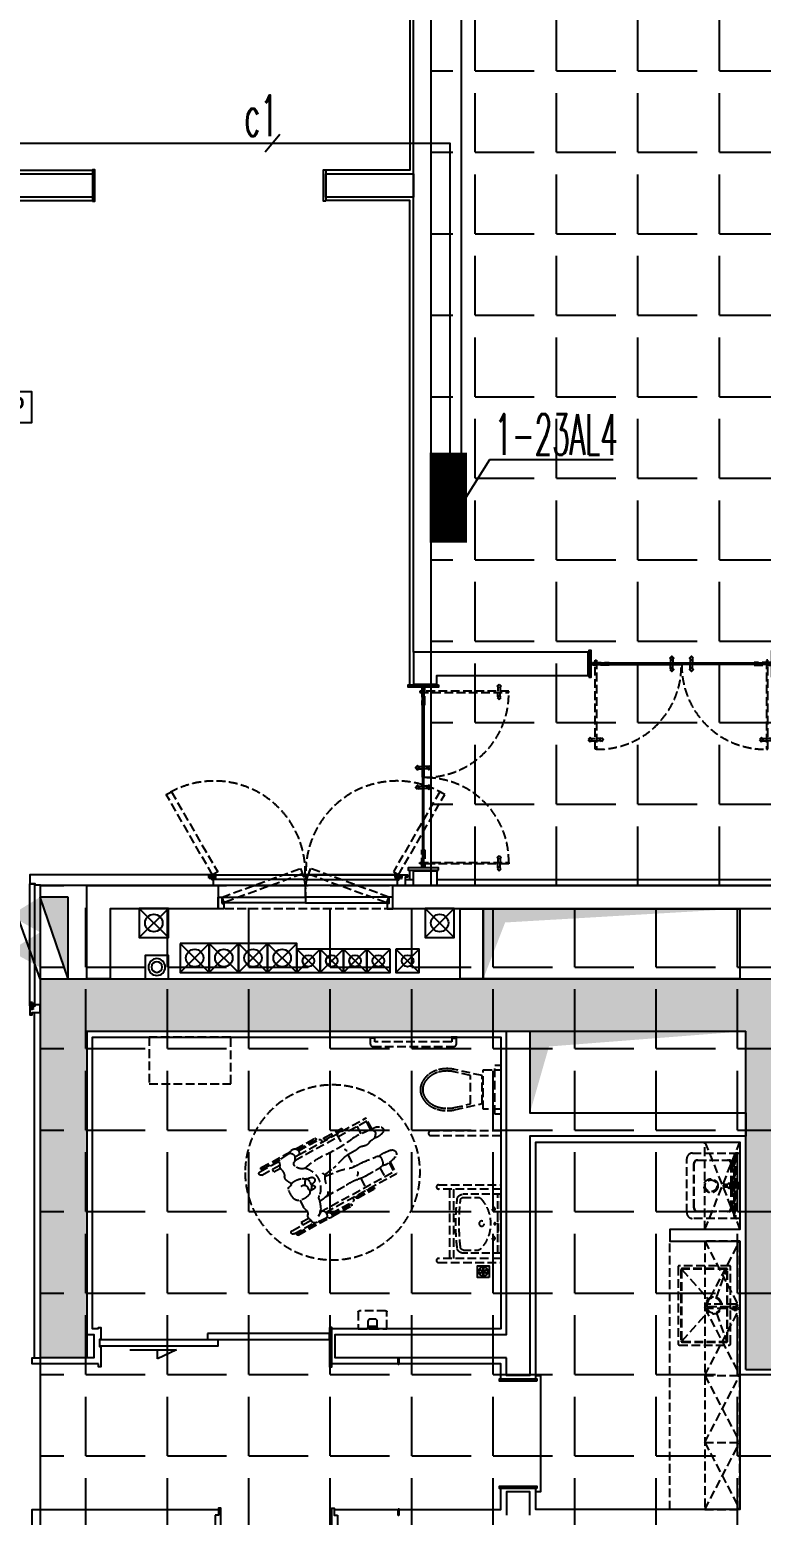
# Model space of a CAD drawing. Extents: x -284868 to 304789, y -137694 to 137894.
# Drawn here: x 68680 to 74954, y 707 to 13442 of the extents above; entities that cross this region are included whole.
import ezdxf
from ezdxf.enums import TextEntityAlignment as Align

# ---------------------------------------------------------------- set-up
doc = ezdxf.new("R2010")
doc.units = 0
doc.linetypes.add('DASH', pattern=[0.35, 0.25, -0.1])
doc.layers.get('0').update_dxf_attribs({"linetype": 'CONTINUOUS'})
for name, color, linetype in [('0-墙', 4, 'CONTINUOUS'), ('0-建筑柱体', 251, 'CONTINUOUS'), ('0-消防栓(给排水)', 9, 'CONTINUOUS'), ('0-非设计区域', 251, 'CONTINUOUS'), ('EM-插座', 240, 'CONTINUOUS'), ('EQUIP-箱柜', 3, 'CONTINUOUS'), ('F-地漏', 8, 'CONTINUOUS'), ('P-完成面', 42, 'CONTINUOUS'), ('P-平面家具', 3, 'CONTINUOUS'), ('P-平面洁具', 3, 'CONTINUOUS'), ('P-门套', 3, 'CONTINUOUS'), ('P-门扇', 6, 'CONTINUOUS'), ('TEXT_照明_回路标注', 41, 'CONTINUOUS'), ('WIRE-照明', 130, 'CONTINUOUS')]:
    doc.layers.add(name, color=color, linetype=linetype)
doc.styles.add('_TEL_DIM', font='SIMPLEX', dxfattribs={"width": 0.8, "height": 3.5, "bigfont": 'HZTXT'})
doc.styles.add('HZ_e', font='simplex.shx', dxfattribs={"width": 0.8, "bigfont": 'hztxt.shx'})
doc.styles.add('宋体', font='')
doc.styles.get('宋体').set_extended_font_data('SimSun')

# ---------------------------------------------------------------- blocks, each defined once
blk = doc.blocks.new('sgASGHHHH')
for points in [[(-109046, -897124), (-108646, -897574), (-102996, -897574), (-102879, -897424), (-102996, -897124)], [(-108646, -897574), (-109046, -897124), (-109046, -900374), (-108646, -900374)], [(-102879, -897424), (-102646, -897574), (-98746, -897574), (-98746, -897124), (-102996, -897124)], [(-102646, -900474), (-102646, -897574), (-102879, -897424), (-102996, -897574), (-102996, -900474)]]:
    blk.add_hatch(color=256).paths.add_polyline_path(points)
at = {"color": 4}
for p, q in [((-109046, -897124), (-102996, -897124)), ((-109046, -897124), (-109046, -900374)), ((-102996, -897124), (-98746, -897124)), ((-108646, -897574), (-102996, -897574)), ((-108646, -897574), (-108646, -900374)), ((-102996, -900474), (-102996, -897574)), ((-108646, -900374), (-109046, -900374)), ((-102996, -900474), (-102646, -900474))]:
    blk.add_line(p, q, dxfattribs=at)
blk = doc.blocks.new('A$C10332E08')
for p, q in [((250, 0), (0, 250)), ((250, 250), (0, 0))]:
    blk.add_line(p, q)
blk.add_lwpolyline([(0, 250), (250, 250), (250, 0), (0, 0)], close=True)
blk = doc.blocks.new('A$C2AC726D9')
for centre, radius in [((11625, -11675), 75), ((14075, -11675), 75), ((11975, -11975), 75), ((12225, -11975), 75), ((12475, -11975), 75), ((12725, -11975), 75), ((12950, -12000), 50), ((13150, -12000), 50), ((13350, -12000), 50), ((13550, -12000), 50), ((13800, -12000), 50)]:
    blk.add_circle(centre, radius)
at = {"xscale": -1, "rotation": 90}
for p in [(11750, -11550), (14200, -11550), (12100, -11850), (12350, -11850), (12600, -11850), (12850, -11850)]:
    blk.add_blockref('A$C10332E08', p, dxfattribs=at)
at = {"zscale": 0.8, "rotation": 90}
for p, xscale, yscale in [((13050, -11900), -0.8000000000000096, 0.8000000000000096), ((13900, -11900), -0.8000000000000083, 0.8000000000000083)]:
    blk.add_blockref('A$C10332E08', p, dxfattribs=dict(at, xscale=xscale, yscale=yscale))
at = {"xscale": -0.8, "yscale": 0.8, "zscale": 0.8}
for p in [(13250, -12100), (13450, -12100), (13650, -12100)]:
    blk.add_blockref('A$C10332E08', p, dxfattribs=at)
blk = doc.blocks.new('A$C2E9C7AB1')
blk.add_lwpolyline([(-200, 0), (0, 0), (0, -200), (-200, -200)], close=True)
for radius in [72.3, 45.5]:
    blk.add_circle((-100, -100), radius)
blk = doc.blocks.new('A$C5B4E3DF6')
for p, q in [((0, 240), (-659, 477)), ((-700, 0), (-700, 240)), ((0, 0), (-700, 240)), ((-700, 240), (0, 240)), ((0, 240), (0, 0)), ((0, 0), (-700, 0))]:
    blk.add_line(p, q)
for points in [[(-700, 240), (-541, 498), (-398, 240)], [(-398, 240), (-239, 498), (-96, 240)], [(-700, 0), (-700, 240), (0, 0)]]:
    blk.add_solid(points)
blk = doc.blocks.new('A$C3F6147FC')
at = {"xscale": -1}
for name, p, rotation in [('A$C5B4E3DF6', (240, 20700), 90), ('A$C2E9C7AB1', (1100, 20900), 270)]:
    blk.add_blockref(name, p, dxfattribs=dict(at, rotation=rotation))
blk = doc.blocks.new('A$C67A6433D')
at = {"linetype": 'DASH', "ltscale": 0.03}
blk.add_wipeout([(31, 0), (-28, 0), (-28, 26), (31, 26)], dxfattribs=at)
for p, q in [((-26, 20), (-23, 19)), ((-25, 13), (-19, 4)), ((-21, 19), (-9, 16)), ((-20, 2), (-20, 0)), ((-19, 13), (-12, 3)), ((-18, 11), (-7, 9)), ((-16, 8), (-6, 8)), ((-16, 3), (0, 3)), ((-13, 24), (-13, 26)), ((-12, 23), (-12, 25)), ((-12, 25), (0, 25)), ((-9, 16), (-9, 21)), ((-9, 12), (-9, 21)), ((-1, 4), (-8, 10)), ((-2, 19), (-4, 14)), ((0, 9), (-3, 12)), ((30, 26), (3, 26)), ((15, 25), (3, 25)), ((3, 9), (6, 12)), ((19, 3), (3, 3)), ((4, 4), (11, 10)), ((5, 19), (7, 14)), ((19, 8), (9, 8)), ((12, 12), (12, 21)), ((23, 19), (12, 16)), ((21, 11), (12, 10)), ((22, 13), (14, 3)), ((15, 23), (15, 25)), ((16, 24), (16, 26)), ((28, 13), (21, 4)), ((23, 2), (23, 0)), ((28, 20), (25, 19))]:
    blk.add_line(p, q, dxfattribs=at)
for points in [[(0, 10), (0, 26), (-28, 26), (-28, 0), (0, 0), (0, 3)], [(3, 10), (3, 26), (31, 26), (31, 0), (3, 0), (3, 3)]]:
    blk.add_lwpolyline(points, dxfattribs=at)
for points in [[(-13, 24), (-13, 24), (-26, 24, 0.414214), (-27, 23), (-27, 2, 0.414214), (-26, 2), (-20, 2)], [(-12, 23), (-25, 23, 0.414214), (-26, 23), (-26, 17)], [(-26, 14), (-26, 5, 0.414214), (-25, 4), (-19, 4)], [(15, 23), (28, 23, -0.414214), (28, 23), (28, 17)], [(16, 24), (16, 24), (28, 24, -0.414214), (29, 23), (29, 2, -0.414214), (28, 2), (23, 2)], [(28, 14), (28, 5, -0.414214), (28, 4), (21, 4)]]:
    blk.add_lwpolyline(points, format="xyb", dxfattribs=at)
for centre in [(-22, 15), (-5, 21), (2, 6), (8, 21), (25, 15)]:
    blk.add_circle(centre, 1.99, dxfattribs=at)
for centre, radius, start, end in [((-22, 15), 3.58, 338.8563, 221.961), ((-18, 14), 1.59, 158.8563, 216.0245), ((-16, 6), 3.58, 211.8213, 270), ((-5, 21), 3.58, 334.8452, 179.1262), ((-7, 12), 1.99, 178.2525, 238.2672), ((-2, 13), 1.99, 160.8929, 232.1139), ((2, 6), 3.58, 213.0316, 326.9684), ((2, 6), 3.58, 72.8656, 107.1344), ((8, 21), 3.58, 0.8738, 205.1548), ((5, 13), 1.99, 307.8861, 19.1071), ((10, 12), 1.99, 301.7328, 1.7475), ((12, 11), 1.59, 222.3386, 280.5758), ((19, 6), 3.58, 270, 328.1787), ((25, 15), 3.58, 318.039, 201.1437), ((20, 14), 1.59, 323.9755, 21.1437)]:
    blk.add_arc(centre, radius, start, end, dxfattribs=at)
blk = doc.blocks.new('A$C46102C59')
at = {"layer": 'P-门套'}
for points in [[(0, 80), (35, 80), (35, 25), (50, 25), (50, -20), (0, -20), (0, 80)], [(1500, 80), (1465, 80), (1465, 25), (1450, 25), (1450, -20), (1500, -20), (1500, 80)]]:
    blk.add_lwpolyline(points, dxfattribs=at)
at = {"layer": 'P-门扇', "color": 251, "linetype": 'DASH', "ltscale": 300}
for points in [[(35, 80), (707, 325), (724, 278), (52, 33)], [(1465, 80), (793, 325), (776, 278), (1448, 33)]]:
    blk.add_lwpolyline(points, close=True, dxfattribs=at)
at = {"layer": 'P-门扇'}
for points in [[(35, 80), (750, 80), (750, 30), (35, 30)], [(1465, 80), (750, 80), (750, 30), (1465, 30)]]:
    blk.add_lwpolyline(points, close=True, dxfattribs=at)
at = {"layer": 'P-门扇', "color": 251, "linetype": 'DASH', "ltscale": 300}
for centre, radius, start, end in [((220, 111), 531, 356.6842, 23.7198), ((1297, 110), 548, 156.9065, 183.0935)]:
    blk.add_arc(centre, radius, start, end, dxfattribs=at)
blk = doc.blocks.new('A$C7B347943')
at = {"layer": 'P-门扇', "color": 251, "linetype": 'DASH', "ltscale": 300}
for p, q in [((-10, 0), (10, 0)), ((0, -10), (0, 10))]:
    blk.add_line(p, q, dxfattribs=at)
blk.add_lwpolyline([(114, -12), (114, 12), (-30, 12), (-30, -12)], close=True, dxfattribs=at)
at = {"layer": 'P-门扇', "color": 6, "linetype": 'DASH', "ltscale": 300}
blk.add_circle((0, 0), 6, dxfattribs=at)
blk = doc.blocks.new('A$C21f4e1ae')
at = {"layer": 'P-门扇', "color": 251, "linetype": 'DASH', "ltscale": 300}
for p, q in [((-775, 1), (-775, -34)), ((-755, 1), (-755, -34)), ((-775, -81), (-775, -46)), ((-755, -81), (-755, -46)), ((-775, -1469), (-775, -1504)), ((-775, -1551), (-775, -1516)), ((-755, -1469), (-755, -1504)), ((-755, -1551), (-755, -1516))]:
    blk.add_line(p, q, dxfattribs=at)
at = {"layer": 'P-门扇', "color": 8}
for p, q in [((-120, -10), (-120, -773)), ((-110, -10), (-110, -773)), ((-120, -1540), (-120, -778)), ((-110, -1540), (-110, -778))]:
    blk.add_line(p, q, dxfattribs=at)
at = {"layer": 'P-门扇', "color": 251}
for p, q in [((-156, -680), (-121, -680)), ((-156, -700), (-121, -700)), ((-74, -680), (-109, -680)), ((-74, -700), (-109, -700)), ((-156, -850), (-121, -850)), ((-156, -870), (-121, -870)), ((-74, -850), (-109, -850)), ((-74, -870), (-109, -870))]:
    blk.add_line(p, q, dxfattribs=at)
at = {"layer": 'P-门扇', "color": 251, "linetype": 'DASH', "ltscale": 300}
for points in [[(-748, 8), (-765, 26), (-783, 8), (-765, -9)], [(-752, 8), (-765, 22), (-779, 8), (-765, -5)], [(-848, -35), (-846, -34), (-86, -34), (-85, -35), (-85, -45), (-86, -46), (-846, -46), (-848, -45)], [(-748, -89), (-765, -106), (-783, -89), (-765, -71)], [(-752, -89), (-765, -102), (-779, -89), (-765, -75)], [(-848, -1515), (-846, -1516), (-86, -1516), (-85, -1515), (-85, -1505), (-86, -1504), (-846, -1504), (-848, -1505)], [(-748, -1461), (-765, -1444), (-783, -1461), (-765, -1479)], [(-752, -1461), (-765, -1448), (-779, -1461), (-765, -1475)], [(-748, -1558), (-765, -1576), (-783, -1558), (-765, -1541)], [(-752, -1558), (-765, -1572), (-779, -1558), (-765, -1545)]]:
    blk.add_lwpolyline(points, close=True, dxfattribs=at)
at = {"layer": 'P-门扇'}
for points in [[(-110, -773), (-109, -772), (-109, -11), (-110, -10), (-120, -10), (-121, -11), (-121, -772), (-120, -773)], [(-110, -778), (-109, -779), (-109, -1539), (-110, -1540), (-120, -1540), (-121, -1539), (-121, -779), (-120, -778)]]:
    blk.add_lwpolyline(points, close=True, dxfattribs=at)
at = {"layer": 'P-门扇', "color": 251}
for points in [[(-164, -673), (-181, -690), (-164, -708), (-146, -690)], [(-164, -677), (-177, -690), (-164, -704), (-150, -690)], [(-66, -673), (-49, -690), (-66, -708), (-84, -690)], [(-66, -677), (-53, -690), (-66, -704), (-80, -690)], [(-164, -877), (-181, -860), (-164, -842), (-146, -860)], [(-164, -873), (-177, -860), (-164, -846), (-150, -860)], [(-66, -877), (-49, -860), (-66, -842), (-84, -860)], [(-66, -873), (-53, -860), (-66, -846), (-80, -860)]]:
    blk.add_lwpolyline(points, close=True, dxfattribs=at)
at = {"layer": 'P-门扇', "color": 251, "linetype": 'DASH', "ltscale": 300}
for centre, start, end in [((-134, -59), 178.681, 271.319), ((-134, -1491), 88.681, 181.319)]:
    blk.add_arc(centre, 714, start, end, dxfattribs=at)
at = {"layer": 'P-门扇', "extrusion": (0, 0, -1), "zscale": -1, "rotation": 270}
blk.add_blockref('A$C7B347943', (115, -40), dxfattribs=at)
at = {"layer": 'P-门扇', "rotation": 90.00000000000001}
blk.add_blockref('A$C7B347943', (-115, -1510), dxfattribs=at)
blk = doc.blocks.new('A$C2652ee14')
at = {"layer": 'P-完成面'}
for p, q in [((-200, 1600), (-200, 1595)), ((0, 1600), (0, 1595)), ((-200, 0), (-200, 5)), ((0, 0), (0, 5))]:
    blk.add_line(p, q, dxfattribs=at)
for points in [[(-215, 1595), (-215, 1575), (15, 1575), (15, 1595)], [(-215, 5), (-215, 25), (15, 25), (15, 5)]]:
    blk.add_lwpolyline(points, close=True, dxfattribs=at)
blk = doc.blocks.new('grwgergregegww')
at = {"layer": 'P-平面家具', "color": 251, "linetype": 'DASH', "ltscale": 300}
for p, q in [((211406, 140269), (211144, 140165)), ((211412, 140254), (211253, 140191)), ((211441, 140255), (211268, 140187)), ((211452, 140225), (211288, 140161)), ((211118, 140093), (210504, 139851)), ((211174, 140088), (210513, 139827)), ((211091, 140117), (210905, 140043)), ((211095, 140146), (210921, 140077)), ((211090, 140127), (210926, 140062)), ((211107, 140156), (211128, 140165)), ((211147, 140105), (211129, 140097)), ((211172, 140169), (211251, 140191)), ((211365, 140164), (211304, 140140)), ((211365, 140164), (211356, 140187)), ((210862, 140018), (210713, 139959)), ((210868, 140002), (210719, 139943)), ((211172, 139978), (211071, 139957)), ((210544, 139750), (210504, 139851)), ((210555, 139754), (210515, 139855)), ((210635, 139796), (210598, 139888)), ((210773, 139957), (210813, 139854)), ((211233, 139871), (211227, 139894)), ((211245, 139928), (211231, 139911)), ((211234, 139870), (211243, 139848)), ((211248, 139840), (211237, 139829)), ((211288, 139831), (211280, 139854)), ((211409, 139836), (211434, 139775)), ((210546, 139726), (210550, 139744)), ((210560, 139758), (210671, 139814)), ((210783, 139745), (210846, 139770)), ((210846, 139770), (210890, 139660)), ((210883, 139779), (210991, 139787)), ((211112, 139801), (211006, 139743)), ((211105, 139810), (211019, 139791)), ((211286, 139821), (211253, 139806)), ((211294, 139820), (211278, 139822)), ((211546, 139706), (211478, 139679)), ((211652, 139720), (211480, 139652)), ((211546, 139706), (211555, 139682)), ((210557, 139702), (210583, 139688)), ((211375, 139638), (210694, 139369)), ((211348, 139600), (210703, 139346)), ((211241, 139684), (211057, 139613)), ((211391, 139629), (211360, 139646)), ((211648, 139657), (211365, 139545)), ((211411, 139625), (211371, 139632)), ((211386, 139632), (211387, 139629)), ((211642, 139672), (211449, 139595)), ((211664, 139691), (211479, 139618)), ((210581, 139511), (210644, 139545)), ((210662, 139451), (210703, 139346)), ((210674, 139453), (210715, 139350)), ((210757, 139486), (210798, 139383)), ((211073, 139484), (210924, 139425)), ((211079, 139468), (210930, 139409)), ((210932, 139554), (210972, 139452)), ((211324, 139557), (211128, 139479)), ((211327, 139547), (211157, 139480)), ((211339, 139535), (211162, 139465)), ((211342, 139535), (211356, 139538)), ((211364, 139543), (211370, 139552))]:
    blk.add_line(p, q, dxfattribs=at)
blk.add_circle((211046, 139773), 750, dxfattribs=at)
for centre, radius, start, end in [((211409, 140262), 7.91, 291.562, 111.562), ((211447, 140240), 15.8, 291.562, 111.562), ((211129, 140127), 39, 150.5638, 224.8548), ((211115, 140135), 23.2, 111.1885, 150.5638), ((211116, 140114), 20.9, 224.8548, 307.1529), ((211138, 140140), 25.9, 47.4657, 111.1885), ((211151, 140068), 36.8, 87.8791, 127.1529), ((211183, 140131), 40.2, 105.3882, 223.4185), ((211207, 140153), 72.7, 223.4185, 257.0134), ((211256, 140174), 17.7, 33.009, 105.3882), ((211424, 140283), 183, 213.009, 224.4134), ((211255, 140117), 54.3, 4.9925, 44.4134), ((211391, 140129), 82.4, 184.9925, 228.0453), ((210716, 139951), 8.61, 111.562, 291.562), ((210865, 140010), 8.61, 291.562, 111.562), ((210911, 140028), 15.8, 111.562, 291.562), ((210923, 140070), 7.91, 111.562, 291.562), ((211329, 139902), 178, 154.8762, 250.9007), ((211120, 140053), 91.3, 304.6168, 1.6175), ((211184, 140055), 27.5, 1.6175, 77.0134), ((211372, 139807), 179, 105.1521, 131.9756), ((211337, 139936), 45.7, 70.233, 105.1521), ((211302, 140030), 50.1, 344.0397, 48.0453), ((211464, 139984), 118, 164.0397, 181.8363), ((211364, 140011), 35, 250.233, 290.6084), ((211383, 139961), 18.6, 31.3452, 110.6084), ((211183, 139840), 253, 11.5177, 31.3452), ((210440, 141032), 1236, 282.0725, 297.4), ((211122, 139717), 245, 101.877, 117.4), ((210928, 139826), 178, 353.7457, 2.1916), ((211210, 139866), 24.5, 133.094, 264.267), ((211268, 139804), 109, 111.3239, 133.094), ((211217, 139932), 90.8, 264.267, 287.8544), ((211245, 139899), 18.8, 140.1907, 194.0388), ((211242, 139874), 9.4, 194.0388, 204.4562), ((211284, 139867), 45.1, 204.4562, 261.8369), ((211267, 139924), 22, 131.9756, 232.3919), ((211031, 139617), 365, 46.6772, 52.3919), ((211314, 139868), 36.3, 96.1243, 201.562), ((211323, 139842), 36.2, 198.5275, 269.188), ((211324, 139940), 134, 269.188, 313.4284), ((211381, 139880), 51.2, 313.4284, 11.5177), ((210558, 139666), 85.3, 94.1585, 154.396), ((210568, 139722), 22.4, 169.4658, 241.4927), ((210569, 139741), 19.5, 116.669, 169.4658), ((210658, 139758), 63.3, 259.4773, 320.4513), ((210723, 139710), 116, 102.0725, 116.669), ((210748, 139683), 53.9, 91.4347, 140.4513), ((210745, 139840), 103, 271.4347, 291.8159), ((210802, 139806), 25.5, 336.2486, 32.1849), ((210893, 139653), 126, 94.6174, 111.8159), ((211155, 139470), 311, 115.894, 134.174), ((210973, 140007), 221, 274.6174, 281.9864), ((210999, 139659), 182, 30.3424, 54.2879), ((211248, 139819), 13.9, 137.3309, 293.7348), ((211252, 139680), 56.5, 35.9179, 70.9007), ((211659, 139974), 446, 215.9179, 225.7448), ((211382, 139753), 56.6, 355.099, 22.8428), ((211485, 139744), 46.2, 175.099, 238.4305), ((211440, 139673), 38.1, 356.3471, 58.4305), ((211658, 139706), 15.8, 291.562, 111.562), ((210507, 139690), 28.2, 154.396, 262.3888), ((210519, 139780), 119, 262.3888, 296.6685), ((210554, 139710), 40.9, 296.6685, 323.8401), ((210595, 139710), 24.7, 241.4927, 301.6844), ((210637, 139642), 54.5, 79.4773, 121.6844), ((211823, 137585), 2280, 115.979, 119.7229), ((210927, 139423), 236, 105.506, 115.979), ((210818, 139817), 173, 285.506, 314.174), ((210945, 139643), 51.6, 217.2261, 262.869), ((211070, 139409), 198, 104.1126, 127.3921), ((210950, 139887), 294, 284.1126, 291.2499), ((211238, 139737), 55.3, 222.7345, 266.4571), ((211227, 139913), 229, 273.4875, 290.9921), ((211338, 139566), 13.4, 103.7354, 163.782), ((211329, 139603), 24.4, 283.7354, 332.0726), ((211368, 139611), 21.5, 80.5329, 187.2091), ((211427, 139618), 81.4, 187.2091, 215.2729), ((211388, 139696), 57.6, 225.7448, 240.4612), ((211074, 140321), 817, 292.2666, 298.0163), ((211425, 139660), 69.1, 298.0163, 326.1496), ((211534, 139667), 55.3, 176.3471, 205.3351), ((211464, 139634), 21.3, 326.1496, 25.3351), ((211645, 139664), 7.91, 291.562, 111.562), ((210597, 139480), 34.9, 117.7993, 269.5928), ((210599, 139799), 354, 269.5928, 283.3009), ((210686, 139466), 89.6, 92.0127, 117.7993), ((210703, 139546), 22.2, 119.7229, 200.2739), ((210660, 139543), 90.3, 283.3009, 318.909), ((210826, 139592), 154, 200.2739, 218.0797), ((210734, 139519), 36.3, 218.0797, 276.7265), ((210715, 139679), 197, 276.7265, 295.2595), ((211086, 138894), 671, 107.0644, 115.2595), ((210832, 139721), 194, 287.0644, 307.3921), ((211076, 139476), 8.61, 291.562, 111.562), ((211122, 139494), 15.8, 111.562, 291.562), ((211160, 139472), 7.91, 111.562, 291.562), ((211356, 139561), 31.9, 163.782, 227.1555), ((211340, 139544), 9.45, 227.1555, 280.8629), ((211353, 139550), 12.9, 280.8629, 327.757), ((211376, 139582), 18.7, 215.2729, 292.2666), ((211360, 139558), 11.1, 327.757, 35.1434), ((210927, 139417), 8.61, 111.562, 291.562)]:
    blk.add_arc(centre, radius, start, end, dxfattribs=at)
blk = doc.blocks.new('_LV1')
at = {"layer": 'P-平面家具', "linetype": 'DASH', "ltscale": 300}
for p, q in [((-280, 0), (280, 0)), ((-280, 0), (-280, -361)), ((280, 0), (280, -361)), ((-280, -29), (280, -29)), ((0, -29), (-90, -29)), ((-90, -29), (90, -29)), ((-251, -356), (-251, -214)), ((251, -356), (251, -215))]:
    blk.add_line(p, q, dxfattribs=at)
for centre, radius in [((-139, -69), 15), ((0, -57), 8), ((139, -69), 15), ((1, -182), 24.9)]:
    blk.add_circle(centre, radius, dxfattribs=at)
for centre, radius, start, end in [((0, -452), 354, 46.7581, 133.1543), ((-223, -214), 28, 133.1543, 180), ((223, -215), 28, 0, 46.7581), ((-224, -361), 56, 180, 263.481), ((-223, -356), 28, 180, 263.4984), ((0, 1600), 2029, 263.481, 276.519), ((0, 1600), 1997, 263.4984, 276.5122), ((223, -356), 28, 276.5122, 0), ((224, -361), 56, 276.519, 0)]:
    blk.add_arc(centre, radius, start, end, dxfattribs=at)
blk = doc.blocks.new('A$C3B184003')
blk.add_lwpolyline([(0, -100), (100, -100), (100, 0), (0, 0)], close=True)
at = {"color": 8}
for points in [[(43, -46), (43, -46, 0.414214), (42, -43), (24, -33, 0.414214), (21, -33), (21, -33, 0.414214), (22, -36), (40, -46, 0.414214)], [(43, -54), (43, -54, 0.414214), (40, -54), (22, -64, 0.414214), (21, -67), (21, -67, 0.414214), (24, -67), (42, -57, 0.414214)], [(50, -42), (50, -42, 0.414214), (52, -40), (52, -19, 0.414214), (50, -17), (50, -17, 0.414214), (48, -19), (48, -40, 0.414214)], [(50, -58), (50, -58, 0.414214), (48, -60), (48, -81, 0.414214), (50, -83), (50, -83, 0.414214), (52, -81), (52, -60, 0.414214)], [(57, -46), (57, -46, 0.414214), (60, -46), (78, -36, 0.414214), (79, -33), (79, -33, 0.414214), (76, -33), (58, -43, 0.414214)], [(57, -54), (57, -54, 0.414214), (58, -57), (76, -67, 0.414214), (79, -67), (79, -67, 0.414214), (78, -64), (60, -54, 0.414214)]]:
    blk.add_lwpolyline(points, format="xyb", close=True, dxfattribs=at)
blk.add_circle((50, -50), 40, dxfattribs=at)
blk = doc.blocks.new('A$C5BF30230')
at = {"color": 251, "linetype": 'DASH', "ltscale": 300}
blk.add_lwpolyline([(144, -122.5), (0, -122.5), (0, 122.5), (144, 122.5, -0.4142136), (154, 112.5), (154, -112.5, -0.4142136)], format="xyb", close=True, dxfattribs=at)
blk = doc.blocks.new('香薰机')
blk.add_lwpolyline([(10, 40), (0, 40), (0, -40), (10, -40)])
blk.add_lwpolyline([(19, 29), (19, -29), (0, -29), (0, 29)], close=True)
blk.add_lwpolyline([(10, 30), (10, 40), (62, 40, -0.414214), (82, 20), (82, -20, -0.414214), (62, -40), (10, -40), (10, -30), (20, -30), (20, 30), (10, 30)], format="xyb")
blk = doc.blocks.new('A$C25ED227E')
at = {"layer": 'P-平面家具', "linetype": 'DASH', "ltscale": 300}
for points in [[(-160, 119), (-396, 172, 0.055207), (-460, 179, 0.07853), (-550, 165, 0.087867), (-623, 126, 0.105377), (-673, 65, 0.122302), (-690, -1, 0.122302), (-673, -68, 0.105377), (-623, -128, 0.087867), (-550, -167, 0.07853), (-460, -181, 0.055207), (-396, -174), (-160, -121)], [(-260, 121), (-400, 152, 0.055207), (-460, 159, 0.07853), (-544, 146, 0.087867), (-610, 110, 0.105377), (-656, 56, 0.122302), (-670, -1, 0.122302), (-656, -58, 0.105377), (-610, -113, 0.087867), (-544, -148, 0.07853), (-460, -161, 0.055207), (-400, -155), (-260, -123)]]:
    blk.add_lwpolyline(points, format="xyb", close=True, dxfattribs=at)
for points in [[(0, 169), (0, -169), (-150, -169), (-150, 169)], [(-50, -210), (-50, 210), (0, 210), (0, -210)]]:
    blk.add_lwpolyline(points, close=True, dxfattribs=at)
blk = doc.blocks.new('A$C24F8606E')
at = {"layer": 'P-平面家具', "linetype": 'DASH', "ltscale": 300}
for p, q in [((-274, -37), (274, -37)), ((-265, -44), (265, -44)), ((-252, -47), (252, -47)), ((-12, -31), (-12, -67)), ((-10, -31), (-10, -62)), ((-9, -24), (7, -24)), ((-2, -69), (-2, -79)), ((0, -61), (0, -80)), ((9, -31), (9, -67)), ((12, -31), (12, -67))]:
    blk.add_line(p, q, dxfattribs=at)
for points in [[(-275, 0), (275, 0, -0.414214), (280, -5), (280, -30, -0.414214), (260, -50), (-260, -50, -0.414214), (-280, -30), (-280, -5, -0.414214)], [(-30, 0), (30, 0), (30, -8, -0.414214), (28, -10), (-28, -10, -0.414214), (-30, -8)], [(-190, -63), (190, -63, -0.414214), (220, -93), (220, -361, -0.414214), (190, -391), (-190, -391, -0.414214), (-220, -361), (-220, -93, -0.414214)], [(-190, -77), (190, -77, -0.414214), (220, -107), (220, -366, -0.414214), (190, -396), (-190, -396, -0.414214), (-220, -366), (-220, -107, -0.414214)]]:
    blk.add_lwpolyline(points, format="xyb", close=True, dxfattribs=at)
blk.add_lwpolyline([(280, -5), (280, -406, -0.414214), (230, -456), (-230, -456, -0.414214), (-280, -406), (-280, -5)], format="xyb", dxfattribs=at)
blk.add_lwpolyline([(-18, -10), (16, -10), (16, -20), (-18, -20)], close=True, dxfattribs=at)
for points in [[(-15, -73), (-15, -26)], [(14, -73), (14, -26)]]:
    blk.add_lwpolyline(points, dxfattribs=at)
at = {"layer": 'P-平面家具', "color": 251, "linetype": 'DASH', "ltscale": 300}
for radius in [60, 50]:
    blk.add_circle((0, -248), radius, dxfattribs=at)
at = {"layer": 'P-平面家具', "linetype": 'DASH', "ltscale": 300}
for centre, radius, start, end in [((4, -89), 24.8, 139.0602, 217.835), ((4, -89), 22.8, 156.5378, 213.9151), ((-22, -25), 6.54, 354.6344, 52.1414), ((4, -89), 20.8, 139.0602, 195.7293), ((-74, -127), 62.8, 358.9338, 21.2496), ((-1, -97), 14.7, 266.1721, 246.8508), ((-1, -132), 11.4, 16.7882, 164.0286), ((-1, -132), 8.41, 16.7882, 164.0286), ((-7, -111), 0.801, 351.4957, 51.4799), ((-4, -111), 2.02, 167.4663, 347.4663), ((-2, -112), 0.657, 96.5984, 164.031), ((73, -127), 62.8, 158.7504, 180.9238), ((-5, -89), 22.8, 345.8503, 40.9398), ((-5, -89), 20.8, 344.4557, 30.2209), ((20, -25), 6.54, 127.8586, 185.3656), ((-5, -89), 24.8, 322.165, 40.9398), ((-1, -132), 11.4, 164.0286, 16.7882), ((-1, -132), 8.41, 164.0286, 16.7882)]:
    blk.add_arc(centre, radius, start, end, dxfattribs=at)
blk = doc.blocks.new('A$C04413BCA1')
at = {"layer": 'P-平面家具', "color": 251, "linetype": 'DASH', "ltscale": 300}
for p, q in [((-67, -201), (-305, -115)), ((67, -201), (305, -115)), ((-305, -495), (-54, -272)), ((305, -495), (53, -272))]:
    blk.add_line(p, q, dxfattribs=at)
at = {"layer": 'P-平面家具', "linetype": 'DASH', "ltscale": 300}
for p, q in [((17, -30), (43, -30)), ((43, -50), (17, -50)), ((30, -67), (30, -50)), ((30, -50), (37, -50)), ((37, -67), (30, -67)), ((37, -50), (37, -67)), ((43, -30), (43, -50))]:
    blk.add_line(p, q, dxfattribs=at)
at = {"layer": 'P-平面家具', "color": 251, "linetype": 'DASH', "ltscale": 300}
blk.add_lwpolyline([(340, -520), (340, -90, 0.414214), (330, -80), (-330, -80, 0.414214), (-340, -90), (-340, -520, 0.414214), (-330, -530), (330, -530, 0.414214)], format="xyb", close=True, dxfattribs=at)
at = {"layer": 'P-平面家具', "linetype": 'DASH', "ltscale": 300}
for points in [[(315, -495), (315, -115, 0.414214), (305, -105), (-305, -105, 0.414214), (-315, -115), (-315, -495, 0.414214), (-305, -505), (305, -505, 0.414214)], [(-10, -40), (-10, -273, 1), (10, -273), (10, -40, 1)]]:
    blk.add_lwpolyline(points, format="xyb", close=True, dxfattribs=at)
blk.add_lwpolyline([(-10, -110), (-305, -110, 0.414214), (-310, -115), (-310, -495, 0.414214), (-305, -500), (305, -500, 0.414214), (310, -495), (310, -115, 0.414214), (305, -110), (10, -110)], format="xyb", dxfattribs=at)
blk.add_arc((0, -40), 20, 300, 240, dxfattribs=at)
at = {"layer": 'P-平面家具', "color": 251, "linetype": 'DASH', "ltscale": 300}
for radius, start, end in [(71.5, 97.9091, 81.8295), (64, 98.843, 80.8643)]:
    blk.add_arc((0, -225), radius, start, end, dxfattribs=at)
blk = doc.blocks.new('A$C55573B10')
at = {"ltscale": 5}
blk.add_lwpolyline([(0, 1.152), (1.097, 1.152), (1.097, 0), (0, 0)], close=True, dxfattribs=at)
at = {"style": '宋体'}
blk.add_text('P', height=0.804, dxfattribs=at).set_placement((0.305, 0.169))
blk = doc.blocks.new('*X428')
at = {"color": 0}
for p, q in [((-250, 32.8), (-82.8, 200)), ((-250, 68.2), (-118.2, 200)), ((-250, 103.6), (-153.6, 200)), ((-250, 138.9), (-188.9, 200)), ((-250, 174.3), (-224.3, 200)), ((-247.5, 0), (-47.5, 200)), ((-212.1, 0), (-12.1, 200)), ((-176.8, 0), (23.2, 200)), ((-141.4, 0), (58.6, 200)), ((-106.1, 0), (93.9, 200)), ((-70.7, 0), (129.3, 200)), ((-35.4, 0), (164.6, 200)), ((0, 0), (200, 200)), ((35.4, 0), (235.4, 200)), ((70.7, 0), (250, 179.3)), ((106.1, 0), (250, 143.9)), ((141.4, 0), (250, 108.6)), ((176.8, 0), (250, 73.2)), ((212.1, 0), (250, 37.9)), ((247.5, 0), (250, 2.5))]:
    blk.add_line(p, q, dxfattribs=at)
blk = doc.blocks.new('$equip$00002943')
for p, q in [((-0.75, 0.6), (-0.75, 0)), ((0.75, 0.6), (-0.75, 0.6)), ((0.75, 0), (0.75, 0.6)), ((-0.75, 0), (0.75, 0))]:
    blk.add_line(p, q)
for points, const_width in [([(-0.75, 0.3), (0.75, 0.3)], 0.6), ([(-0.75, 0.6), (-0.75, 0), (0.75, 0), (0.75, 0.6), (-0.75, 0.6), (-0.75, 0)], 0.04)]:
    blk.add_lwpolyline(points, dxfattribs=dict(const_width=const_width))
for p in [(0, 0.6), (-0.75, 0.3), (0.75, 0.3), (0, 0)]:
    blk.add_point(p)
at = {"xscale": 0.00300000000061118, "yscale": 0.00300000000061118, "zscale": 0.00300000000061118}
blk.add_blockref('*X428', (0, 0), dxfattribs=at)
at = {"color": 7, "style": '_TEL_DIM', "flags": 1}
for tag in ['A', 'REMARK']:
    blk.add_attdef(tag, text='', height=0.00002, dxfattribs=at).set_placement((0, 0), align=Align.MIDDLE_CENTER)

msp = doc.modelspace()

# ---------------------------------------------------------------- hatches: boundary and pattern name
at = {"layer": 'P-完成面'}
h = msp.add_hatch(dxfattribs=at)
h.set_pattern_fill('ANSI32', color=256, scale=5, style=0)
h.set_pattern_definition([(45, (506633220.7894, 131402383.2539), (-1.325825214725, 1.325825214725), []), (45, (506633221.6733, 131402383.2539), (-1.325825214725, 1.325825214725), [])])
h.paths.add_polyline_path([(71840, 2057), (71845, 2057), (71845, 2002), (71840, 2002)])
h = msp.add_hatch(dxfattribs=at)
h.set_pattern_fill('ANSI32', color=256, scale=5, style=0)
h.set_pattern_definition([(45, (506633220.7894, 131401088.2539), (-1.325825214725, 1.325825214725), []), (45, (506633221.6733, 131401088.2539), (-1.325825214725, 1.325825214725), [])])
h.paths.add_polyline_path([(71840, 762), (71845, 762), (71845, 707), (71840, 707)])

# ---------------------------------------------------------------- linework, layer by layer
at = {"layer": '0-墙', "ltscale": 3}
for points in [[(69920, 16857), (72120, 16857), (72120, 8107), (71970, 8107), (71970, 16707), (69920, 16707), (69920, 16857)], [(71970, 8107), (71970, 7832), (72170, 7832), (72170, 7907), (73470, 7907), (73470, 8107), (71970, 8107)]]:
    msp.add_lwpolyline(points, dxfattribs=at)
for points in [[(58870, 12207), (69220, 12207), (69220, 12007), (58870, 12007)], [(71220, 12207), (71970, 12207), (71970, 12007), (71220, 12007)], [(71970, 6107), (71970, 6232), (72170, 6232), (72170, 6107)]]:
    msp.add_lwpolyline(points, close=True, dxfattribs=at)
at = {"layer": '0-墙'}
for points in [[(69170, 5307), (69170, 6107), (70295, 6107), (70295, 5907), (69370, 5907), (69370, 5307), (69170, 5307)], [(72770, 2057), (71300, 2057), (71300, 2257), (72770, 2257), (72770, 4857), (72970, 4857), (72970, 4157), (74820, 4157), (74820, 3957), (72970, 3957), (72970, 1907), (72770, 1907), (72770, 2057)], [(72970, 707), (72970, 907), (72770, 907), (72770, 707)]]:
    msp.add_lwpolyline(points, dxfattribs=at)
for points in [[(71795, 6107), (77970, 6107), (77970, 5307), (77770, 5307), (77770, 5907), (71795, 5907)], [(72370, 5907), (72570, 5907), (72570, 5307), (72370, 5307)], [(69170, 2257), (69230, 2257), (69230, 2057), (69170, 2057)]]:
    msp.add_lwpolyline(points, close=True, dxfattribs=at)
at = {"layer": '0-墙', "color": 251}
msp.add_lwpolyline([(74770, 5307), (72570, 5307), (72570, 5907), (74770, 5907)], close=True, dxfattribs=at)
for points in [[(72570, 5307), (72570, 5907), (72757, 5789), (74770, 5907)], [(74820, 4857), (72970, 4857), (73133, 4726), (72970, 4157)]]:
    msp.add_solid(points, dxfattribs=at)
at = {"layer": 'P-完成面'}
for p, q in [((71970, 7832), (71970, 7827)), ((72170, 7832), (72170, 7827)), ((71940, 6157), (71940, 6237)), ((72170, 6232), (72170, 6237))]:
    msp.add_line(p, q, dxfattribs=at)
for points in [[(66650, 13902), (66650, 16677), (71940, 16677), (71940, 12237), (71220, 12237)], [(66650, 12312), (66650, 12237), (69220, 12237)], [(68440, 12007), (68440, 11977), (69220, 11977)], [(71940, 7827), (71940, 11977), (71220, 11977)], [(71048, 6197), (71842, 6197)], [(71900, 6107), (71835, 6107), (71835, 6154), (71845, 6154), (71845, 6197), (71920, 6197), (71920, 6177), (71900, 6177), (71900, 6107)], [(71900, 6157), (71970, 6157)], [(72170, 6157), (79070, 6157)], [(68770, 5017), (68770, 5082), (68723, 5082), (68723, 5072), (68680, 5072), (68680, 4997), (68700, 4997), (68700, 5017), (68770, 5017)], [(68720, 2057), (68720, 5017)], [(69270, 2307), (69220, 2307), (69220, 4807), (72720, 4807), (72720, 2307), (71270, 2307)], [(73020, 1877), (73020, 3907), (74770, 3907), (74770, 3157), (74170, 3157), (74170, 3057), (74770, 3057), (74770, 757), (73020, 757), (73020, 937)], [(69270, 2307), (69270, 2317), (69290, 2317), (69290, 2215), (69280, 2215), (69280, 2155), (69290, 2155), (69290, 1979), (69270, 1979), (69270, 2007)], [(69270, 2007), (68700, 2007), (68700, 2057), (68770, 2057)], [(71840, 2057), (71840, 2007), (71270, 2007)], [(72720, 1877), (72720, 2007), (71845, 2007)], [(71845, 757), (72720, 757), (72720, 937)], [(70270, 707), (70270, 447), (70305, 447), (70305, 500), (70320, 500), (70320, 767), (70300, 767), (70300, 707), (70270, 707)], [(71320, 707), (71320, 447), (71285, 447), (71285, 500), (71270, 500), (71270, 767), (71290, 767), (71290, 707), (71320, 707)], [(68770, 257), (68700, 257), (68700, 757), (70300, 757)], [(71290, 757), (71840, 757), (71840, 707)]]:
    msp.add_lwpolyline(points, dxfattribs=at)
for points in [[(69220, 11972), (69240, 11972), (69240, 12242), (69220, 12242)], [(71220, 11972), (71200, 11972), (71200, 12242), (71220, 12242)], [(72185, 7827), (72185, 7807), (71925, 7807), (71925, 7827)], [(68720, 5075), (68680, 5075), (68680, 6119), (68720, 6119)], [(70248, 6157), (70248, 6197), (71042, 6197), (71042, 6157)], [(71842, 6157), (71842, 6197), (71048, 6197), (71048, 6157)], [(71250, 2317), (71250, 1979), (71270, 1979), (71270, 2317)], [(71840, 2057), (71845, 2057), (71845, 2002), (71840, 2002)], [(73030, 1857), (72710, 1857), (72710, 1877), (73030, 1877)], [(73030, 937), (72710, 937), (72710, 957), (73030, 957)], [(71840, 762), (71845, 762), (71845, 707), (71840, 707)]]:
    msp.add_lwpolyline(points, close=True, dxfattribs=at)
at = {"layer": 'P-平面家具', "color": 251, "linetype": 'DASH', "ltscale": 300}
for p, q in [((74470, 3907), (74770, 3157)), ((74470, 3157), (74770, 3907)), ((74470, 3057), (74770, 2482)), ((74470, 2482), (74770, 3057)), ((74470, 2482), (74770, 2482)), ((74470, 2482), (74770, 1907)), ((74470, 1907), (74770, 2482)), ((74470, 1907), (74770, 1907)), ((74470, 1332), (74770, 1907)), ((74470, 1907), (74770, 1332)), ((74470, 757), (74770, 1332)), ((74470, 1332), (74770, 757)), ((74470, 1332), (74770, 1332))]:
    msp.add_line(p, q, dxfattribs=at)
at = {"layer": 'P-平面家具', "linetype": 'DASH', "ltscale": 300}
for p, q in [((72279, 3504), (72279, 2910)), ((72315, 3504), (72315, 2910))]:
    msp.add_line(p, q, dxfattribs=at)
for points in [[(69704, 4807), (69704, 4407), (70404, 4407), (70404, 4807)], [(71594, 4807), (71646, 4807), (71646, 4797), (71594, 4797)], [(72346, 4807), (72294, 4807), (72294, 4797), (72346, 4797)], [(74170, 3057), (74770, 3057), (74770, 757), (74170, 757)]]:
    msp.add_lwpolyline(points, close=True, dxfattribs=at)
for points in [[(71601, 4797), (71601, 4747, 0.414214), (71621, 4727), (72319, 4727, 0.414214), (72339, 4747), (72339, 4797)], [(72720, 4002), (72120, 4002, 1), (72120, 3962), (72720, 3962)], [(72720, 3504), (72186, 3504, -1), (72186, 3540), (72720, 3540)], [(72720, 2910), (72186, 2910, 1), (72186, 2874), (72720, 2874)]]:
    msp.add_lwpolyline(points, format="xyb", dxfattribs=at)
msp.add_lwpolyline([(72299, 4797), (72299, 4767), (71641, 4767), (71641, 4797)], dxfattribs=at)
at = {"layer": 'P-平面家具', "color": 251, "linetype": 'DASH', "ltscale": 300}
for points in [[(74470, 3907), (74770, 3907), (74770, 3157), (74470, 3157)], [(74770, 757), (74770, 3057), (74470, 3057), (74470, 757)]]:
    msp.add_lwpolyline(points, close=True, dxfattribs=at)
at = {"layer": 'P-门扇', "color": 251, "linetype": 'DASH', "ltscale": 300}
msp.add_line((71795, 5907), (70295, 5907), dxfattribs=at)
at = {"layer": 'P-门扇', "extrusion": (0, 0, -1)}
for p, q in [((69540, 2126), (69940, 2126)), ((69776, 2049), (69776, 2126)), ((69940, 2126), (69776, 2049))]:
    msp.add_line(p, q, dxfattribs=at)
at = {"layer": 'P-门扇'}
for points in [[(69280, 2210), (69280, 2160), (70295, 2160), (70295, 2210)], [(70205, 2265), (70205, 2215), (71250, 2215), (71250, 2265)]]:
    msp.add_lwpolyline(points, close=True, dxfattribs=at)
msp.add_lwpolyline([(73020, 1907), (73060, 1907), (73060, 907), (73020, 907)], dxfattribs=at)
at = {"layer": 'TEXT_照明_回路标注'}
for p, q in [((70825, 12545), (70698, 12392)), ((72622, 9754), (72420, 9431)), ((73682, 9754), (72622, 9754))]:
    msp.add_line(p, q, dxfattribs=at)
at = {"layer": 'WIRE-照明'}
for points in [[(72382, 9806), (72382, 16542), (69424, 16542)], [(60002, 12469), (72283, 12469), (72283, 9758)]]:
    msp.add_lwpolyline(points, dxfattribs=at)

# ---------------------------------------------------------------- block references
at = {"layer": '0-建筑柱体'}
msp.add_blockref('sgASGHHHH', (177816, 902431), dxfattribs=at)
at = {"layer": '0-消防栓(给排水)', "color": 0}
for name, p in [('A$C2AC726D9', (58120, 17460)), ('A$C3F6147FC', (68770, -15393))]:
    msp.add_blockref(name, p, dxfattribs=at)
at = {"layer": 'EM-插座', "ltscale": 5, "xscale": 234.0720193454588, "yscale": 234.0720193454588, "zscale": 234.0720193454588}
msp.add_blockref('A$C55573B10', (68440, 10072), dxfattribs=at)
at = {"layer": 'EQUIP-箱柜', "xscale": 500, "yscale": 500, "zscale": 500, "rotation": 270}
msp.add_blockref('$equip$00002943', (72120, 9431), dxfattribs=at)
at = {"layer": 'F-地漏', "linetype": 'ByBlock', "xscale": -1}
msp.add_blockref('A$C3B184003', (72620, 2847), dxfattribs=at)
at = {"layer": 'P-完成面', "ltscale": 3, "rotation": 90}
msp.add_blockref('A$C2652ee14', (75070, 8107), dxfattribs=at)
at = {"layer": 'P-平面家具', "linetype": 'DASH', "ltscale": 300, "xscale": -1, "rotation": 50.21990652254213}
msp.add_blockref('grwgergregegww', (313730, 76404), dxfattribs=at)
at = {"layer": 'P-平面家具', "linetype": 'DASH', "ltscale": 300}
msp.add_blockref('A$C25ED227E', (72720, 4357), dxfattribs=at)
at = {"layer": 'P-平面家具', "linetype": 'DASH', "ltscale": 300, "rotation": 270}
for name, p in [('A$C24F8606E', (74770, 3532)), ('A$C04413BCA1', (74770, 2507))]:
    msp.add_blockref(name, p, dxfattribs=at)
at = {"layer": 'P-平面家具', "linetype": 'DASH', "ltscale": 300, "xscale": -0.9, "yscale": 0.9, "zscale": 0.9, "rotation": 270.0000000000001}
msp.add_blockref('_LV1', (72720, 3207), dxfattribs=at)
at = {"layer": 'P-平面洁具', "xscale": -1, "rotation": 270}
for name in ['A$C5BF30230', '香薰机']:
    msp.add_blockref(name, (71620, 2307), dxfattribs=at)
at = {"layer": 'P-门扇', "color": 1, "ltscale": 3}
for p, rotation in [((73495, 8122), 90), ((71940, 6257), 180)]:
    msp.add_blockref('A$C21f4e1ae', p, dxfattribs=dict(at, rotation=rotation))

# ---------------------------------------------------------------- texts
at = {"layer": 'TEXT_照明_回路标注', "style": 'HZ_e', "width": 0.5}
for s, p in [('c1', (70522, 12531, 0)), ('1-23AL4', (72666, 9797, 0))]:
    msp.add_text(s, height=350, dxfattribs=at).set_placement(p)

# ---------------------------------------------------------------- next in the draw order: block references
at = {"layer": 'P-完成面', "xscale": -1}
for p, rotation in [((70245, 6192), 180), ((68685, 5072), 270)]:
    msp.add_blockref('A$C67A6433D', p, dxfattribs=dict(at, rotation=rotation))
at = {"layer": 'P-完成面', "rotation": 180}
msp.add_blockref('A$C67A6433D', (71845, 6192), dxfattribs=at)

# ---------------------------------------------------------------- next in the draw order: hatches: boundary and pattern name
at = {"layer": '0-非设计区域', "ltscale": 3}
h = msp.add_hatch(dxfattribs=at)
h.set_pattern_fill('ANGLE', color=256, scale=100)
h.set_pattern_definition([(0, (-356380.6, 452446.1), (0, 698.5), [508, -190.5]), (90, (-356380.6, 452446.1), (-698.5, 4e-14), [508, -190.5])])
h.paths.add_polyline_path([(69920, 19008), (69920, 16857), (72120, 16857), (72120, 6107), (83670, 6107), (83670, -11493), (85470, -11493), (85470, -1140), (94921, -1140), (94921, 19008)])
h = msp.add_hatch(dxfattribs=at)
h.set_pattern_fill('ANGLE', color=256, scale=100)
h.set_pattern_definition([(0, (-270309.1, 452446.1), (0, 698.5), [508, -190.5]), (90, (-270309.1, 452446.1), (-698.5, 4e-14), [508, -190.5])])
h.paths.add_polyline_path([(68770, -11693), (83670, -11693), (83670, 6107), (68770, 6107)])

# ---------------------------------------------------------------- next in the draw order: linework, layer by layer
for points in [[(69920, 19008), (69920, 16857), (72120, 16857), (72120, 6107), (83670, 6107), (83670, -11493), (85470, -11493), (85470, -1140), (94921, -1140), (94921, 19008)], [(68770, -11693), (83670, -11693), (83670, 6107), (68770, 6107)]]:
    msp.add_lwpolyline(points, close=True, dxfattribs=at)
at = {"layer": 'P-完成面'}
msp.add_lwpolyline([(72185, 6237), (72185, 6257), (71925, 6257), (71925, 6237)], close=True, dxfattribs=at)
msp.add_lwpolyline([(70255, 6107), (70255, 6154), (70245, 6154), (70245, 6197), (68680, 6197), (68680, 6122), (68723, 6122), (68723, 6112), (68770, 6112), (68770, 6007)], dxfattribs=at)
at = {"layer": 'P-门扇', "color": 251, "linetype": 'DASH', "ltscale": 300}
for points in [[(70292, 6222), (70248, 6197), (69851, 6885), (69895, 6910)], [(71799, 6222), (71842, 6197), (72239, 6885), (72196, 6910)]]:
    msp.add_lwpolyline(points, close=True, dxfattribs=at)
for centre, start, end in [((70263, 6222), 358.1632, 121.8368), ((71828, 6222), 58.1632, 181.8368)]:
    msp.add_arc(centre, 780, start, end, dxfattribs=at)

# ---------------------------------------------------------------- next in the draw order: block references
at = {"xscale": -1}
msp.add_blockref('A$C46102C59', (71795, 5927), dxfattribs=at)

doc.saveas('drawing.dxf')
